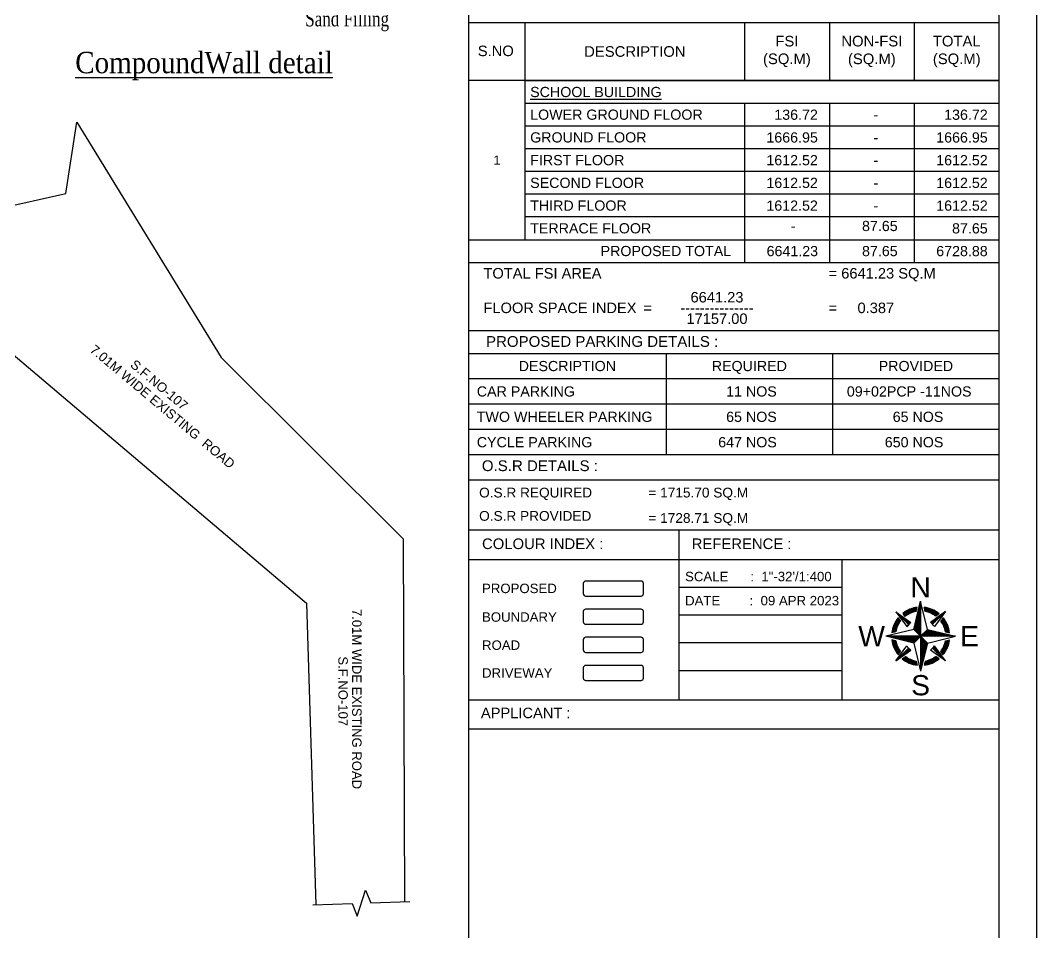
# Model space of a CAD drawing. Header units: metres. Extents: x -1744 to -758, y -4183 to -3914.
# Drawn here: x -1348.3 to -1239.8, y -4104.5 to -4007.1 of the extents above; entities that cross this region are included whole.
import ezdxf
from ezdxf.enums import TextEntityAlignment as Align

# ---------------------------------------------------------------- set-up
doc = ezdxf.new("R2010")
doc.units = ezdxf.units.M
for name, color, linetype in [('FRAME 025', 7, 'Continuous'), ('LIN', 4, 'Continuous'), ('road', 5, 'Continuous'), ('SURVEY NO TEXT', 55, 'Continuous'), ('TEXT', 7, 'Continuous'), ('TEXT NOTES', 200, 'Continuous'), ('WALL', 7, 'Continuous')]:
    doc.layers.add(name, color=color, linetype=linetype)
doc.layers.add('HATCH', color=8, linetype='Continuous', lineweight=25)
doc.styles.add('KK', font='arial.ttf', dxfattribs={"width": 0.75})
doc.styles.add('ROMANS', font='times.ttf')
doc.styles.get("Standard").update_dxf_attribs({"font": 'arial.ttf'})

# ---------------------------------------------------------------- blocks, each defined once
blk = doc.blocks.new('A$C46BB71CF')
at = {"layer": 'LIN', "color": 1, "linetype": 'Continuous', "ltscale": 0.5}
for p, q in [((-0.14, 0.14), (0, 0.713)), ((-0.14, 0.14), (0, 0.713)), ((-0.134, 0.134), (0, 0.68)), ((-0.134, 0.134), (0, 0.68)), ((-0.127, 0.127), (0, 0.648)), ((-0.127, 0.127), (0, 0.648)), ((-0.121, 0.121), (0, 0.615)), ((-0.121, 0.121), (0, 0.615)), ((-0.114, 0.114), (0, 0.582)), ((-0.114, 0.114), (0, 0.582)), ((-0.108, 0.108), (0, 0.549)), ((-0.108, 0.108), (0, 0.549)), ((-0.101, 0.101), (0, 0.517)), ((-0.101, 0.101), (0, 0.517)), ((-0.095, 0.095), (0, 0.484)), ((-0.095, 0.095), (0, 0.484)), ((-0.089, 0.089), (0, 0.451)), ((-0.089, 0.089), (0, 0.451)), ((-0.082, 0.082), (0, 0.419)), ((-0.076, 0.076), (0, 0.386)), ((-0.076, 0.076), (0, 0.386)), ((-0.069, 0.069), (0, 0.353)), ((-0.069, 0.069), (0, 0.353)), ((-0.063, 0.063), (0, 0.32)), ((-0.063, 0.063), (0, 0.32)), ((-0.057, 0.057), (0, 0.288)), ((-0.05, 0.05), (0, 0.255)), ((-0.044, 0.044), (0, 0.222)), ((-0.044, 0.044), (0, 0.222)), ((-0.037, 0.037), (0, 0.19)), ((-0.031, 0.031), (0, 0.157)), ((-0.024, 0.024), (0, 0.124)), ((-0.018, 0.018), (0, 0.091)), ((-0.012, 0.012), (0, 0.059)), ((-0.005, 0.005), (0, 0.026))]:
    blk.add_line(p, q, dxfattribs=at)
blk = doc.blocks.new('A$C12DF7656')
at = {"lineweight": -2}
for p, q in [((-1.84, 2.5), (-1.91, 2.45)), ((-1.91, 2.45), (-1.82, 2.3)), ((-1.78, 2.55), (-1.84, 2.5)), ((-1.82, 2.3), (-1.68, 2.1)), ((-1.72, 2.59), (-1.78, 2.55)), ((-1.65, 2.63), (-1.72, 2.59)), ((-1.59, 2.67), (-1.65, 2.63)), ((-1.52, 2.71), (-1.59, 2.67)), ((-1.45, 2.75), (-1.52, 2.71)), ((-1.38, 2.78), (-1.45, 2.75)), ((-1.31, 2.82), (-1.38, 2.78)), ((-1.24, 2.85), (-1.31, 2.82)), ((-1.17, 2.88), (-1.24, 2.85)), ((-1.09, 2.91), (-1.17, 2.88)), ((-1.02, 2.94), (-1.09, 2.91)), ((-0.94, 2.96), (-1.02, 2.94)), ((-0.87, 2.98), (-0.94, 2.96)), ((-0.79, 3), (-0.87, 2.98)), ((-0.71, 3.02), (-0.79, 3)), ((-0.63, 3.04), (-0.71, 3.02)), ((-0.55, 3.06), (-0.63, 3.04)), ((-0.47, 3.07), (-0.55, 3.06)), ((-0.37, 3.08), (-0.47, 3.07))]:
    blk.add_line(p, q, dxfattribs=at)
at = {"layer": 'FRAME 025', "color": 7, "lineweight": -3}
for p, q in [((-0.73, -0.73), (0.73, 0.73)), ((0.73, -0.73), (-0.73, 0.73))]:
    blk.add_line(p, q, dxfattribs=at)
at = {"layer": 'LIN', "color": 7, "linetype": 'Continuous', "ltscale": 0.5}
for p, q in [((-0.73, 0.73), (0, 3.73)), ((-0.73, 0.73), (0, 3.73)), ((0, 3.73), (0, -3.73)), ((0.73, 0.73), (0, 3.73)), ((0.73, 0.73), (0, 3.73)), ((-2.64, 2.62), (-1.04, 1.47)), ((-2.64, 2.62), (-1.48, 1.03)), ((-1.28, 1.27), (-2.64, 2.62)), ((-2.64, 2.62), (-1.04, 1.47)), ((-2.64, 2.62), (-1.48, 1.03)), ((-1.28, 1.27), (-2.64, 2.62)), ((-2.46, 2.45), (-1.07, 1.44)), ((-2.46, 2.45), (-1.07, 1.44)), ((-2.29, 2.27), (-1.11, 1.42)), ((-2.29, 2.27), (-1.11, 1.42)), ((-0.48, 2.65), (-0.37, 3.08)), ((0.48, 2.65), (0.37, 3.08)), ((2.64, 2.64), (1.04, 1.48)), ((2.64, 2.64), (1.04, 1.48)), ((2.46, 2.46), (1.08, 1.46)), ((2.29, 2.29), (1.11, 1.43)), ((1.28, 1.28), (2.64, 2.64)), ((1.28, 1.28), (2.64, 2.64)), ((2.64, 2.64), (1.48, 1.04)), ((2.64, 2.64), (1.48, 1.04)), ((1.97, 2.41), (1.62, 2.15)), ((-2.41, 1.97), (-2.15, 1.62)), ((-2.11, 2.1), (-1.14, 1.39)), ((-2.11, 2.1), (-1.14, 1.39)), ((-1.94, 1.92), (-1.17, 1.37)), ((-1.94, 1.92), (-1.17, 1.37)), ((-1.77, 1.75), (-1.2, 1.34)), ((-1.77, 1.75), (-1.2, 1.34)), ((-1.59, 1.58), (-1.23, 1.31)), ((-1.59, 1.58), (-1.23, 1.31)), ((2.11, 2.11), (1.14, 1.41)), ((1.94, 1.94), (1.17, 1.38)), ((1.77, 1.77), (1.2, 1.36)), ((1.59, 1.59), (1.23, 1.33)), ((1.42, 1.42), (1.26, 1.3)), ((1.42, 1.42), (1.26, 1.3)), ((2.41, 1.97), (2.15, 1.62)), ((-0.73, 0.73), (-3.73, 0)), ((-0.73, 0.73), (-3.73, 0)), ((-2.65, 0.48), (-3.08, 0.37)), ((0.73, 0.73), (3.73, 0)), ((0.73, 0.73), (3.73, 0)), ((0.73, -0.73), (3.73, 0)), ((0.73, -0.73), (3.73, 0)), ((2.65, 0.48), (3.08, 0.37)), ((2.65, 0.48), (3.08, 0.37)), ((-0.73, -0.73), (-3.73, 0)), ((-0.73, -0.73), (-3.73, 0)), ((-2.65, -0.48), (-3.08, -0.37)), ((-2.64, -2.64), (-1.48, -1.04)), ((-2.64, -2.64), (-1.48, -1.04)), ((-0.73, -0.73), (0, -3.73)), ((-0.73, -0.73), (0, -3.73)), ((0.73, -0.73), (0, -3.73)), ((0.73, -0.73), (0, -3.73)), ((2.46, -2.46), (1.46, -1.08)), ((2.46, -2.46), (1.46, -1.08)), ((2.64, -2.64), (1.48, -1.04)), ((2.64, -2.64), (1.48, -1.04)), ((2.65, -0.48), (3.08, -0.37)), ((2.65, -0.48), (3.08, -0.37)), ((-1.28, -1.28), (-2.64, -2.64)), ((-1.28, -1.28), (-2.64, -2.64)), ((-2.64, -2.64), (-1.04, -1.48)), ((-2.64, -2.64), (-1.04, -1.48)), ((-2.46, -2.46), (-1.08, -1.46)), ((-2.46, -2.46), (-1.08, -1.46)), ((-2.41, -1.97), (-2.15, -1.62)), ((-2.41, -1.97), (-2.15, -1.62)), ((-2.29, -2.29), (-1.11, -1.43)), ((-2.29, -2.29), (-1.11, -1.43)), ((-2.11, -2.11), (-1.14, -1.41)), ((-2.11, -2.11), (-1.14, -1.41)), ((-1.97, -2.41), (-1.62, -2.15)), ((-1.97, -2.41), (-1.62, -2.15)), ((-1.94, -1.94), (-1.17, -1.38)), ((-1.94, -1.94), (-1.17, -1.38)), ((-1.77, -1.77), (-1.2, -1.36)), ((-1.77, -1.77), (-1.2, -1.36)), ((-1.59, -1.59), (-1.23, -1.33)), ((-1.59, -1.59), (-1.23, -1.33)), ((-1.42, -1.42), (-1.26, -1.3)), ((-1.42, -1.42), (-1.26, -1.3)), ((2.64, -2.64), (1.04, -1.48)), ((2.64, -2.64), (1.04, -1.48)), ((1.28, -1.28), (2.64, -2.64)), ((1.28, -1.28), (2.64, -2.64)), ((1.59, -1.59), (1.33, -1.23)), ((1.59, -1.59), (1.33, -1.23)), ((1.77, -1.77), (1.36, -1.2)), ((1.77, -1.77), (1.36, -1.2)), ((1.94, -1.94), (1.38, -1.17)), ((1.94, -1.94), (1.38, -1.17)), ((2.11, -2.11), (1.41, -1.14)), ((2.11, -2.11), (1.41, -1.14)), ((2.29, -2.29), (1.43, -1.11)), ((2.29, -2.29), (1.43, -1.11)), ((1.97, -2.41), (1.62, -2.15)), ((1.97, -2.41), (1.62, -2.15)), ((2.41, -1.97), (2.15, -1.62)), ((2.41, -1.97), (2.15, -1.62)), ((-0.48, -2.65), (-0.37, -3.08)), ((-0.48, -2.65), (-0.37, -3.08)), ((0.48, -2.65), (0.37, -3.08)), ((0.48, -2.65), (0.37, -3.08))]:
    blk.add_line(p, q, dxfattribs=at)
at = {"layer": 'LIN', "color": 1, "linetype": 'Continuous', "ltscale": 0.5}
for p, q in [((-0.7, 0.7), (0, 3.56)), ((-0.7, 0.7), (0, 3.56)), ((-0.67, 0.67), (0, 3.4)), ((-0.67, 0.67), (0, 3.4)), ((0, 3.73), (0, -3.73)), ((-0.64, 0.64), (0, 3.24)), ((-0.64, 0.64), (0, 3.24)), ((-0.6, 0.6), (0, 3.07)), ((-0.6, 0.6), (0, 3.07)), ((-0.57, 0.57), (0, 2.91)), ((-0.57, 0.57), (0, 2.91)), ((-0.54, 0.54), (0, 2.75)), ((-0.54, 0.54), (0, 2.75)), ((-0.51, 0.51), (0, 2.58)), ((-0.51, 0.51), (0, 2.58)), ((-0.48, 0.48), (0, 2.42)), ((-0.48, 0.48), (0, 2.42)), ((-0.44, 0.44), (0, 2.26)), ((-0.44, 0.44), (0, 2.26)), ((-0.41, 0.41), (0, 2.09)), ((-0.41, 0.41), (0, 2.09)), ((-0.38, 0.38), (0, 1.93)), ((-0.38, 0.38), (0, 1.93)), ((-0.35, 0.35), (0, 1.77)), ((-0.35, 0.35), (0, 1.77)), ((-0.31, 0.31), (0, 1.6)), ((-0.31, 0.31), (0, 1.6)), ((-0.28, 0.28), (0, 1.44)), ((-0.28, 0.28), (0, 1.44)), ((-0.25, 0.25), (0, 1.27)), ((-0.22, 0.22), (0, 1.11)), ((3.73, 0), (-3.73, 0)), ((-0.7, -0.7), (-3.56, 0)), ((-0.7, -0.7), (-3.56, 0)), ((-0.64, -0.64), (-3.24, 0)), ((-0.64, -0.64), (-3.24, 0)), ((-0.57, -0.57), (-2.91, 0)), ((-0.57, -0.57), (-2.91, 0)), ((-0.54, -0.54), (-2.75, 0)), ((-0.54, -0.54), (-2.75, 0)), ((-0.48, -0.48), (-2.42, 0)), ((-0.48, -0.48), (-2.42, 0)), ((-0.41, -0.41), (-2.09, 0)), ((-0.35, -0.35), (-1.77, 0)), ((-0.35, -0.35), (-1.77, 0)), ((-0.31, -0.31), (-1.6, 0)), ((-0.31, -0.31), (-1.6, 0)), ((-0.28, -0.28), (-1.44, 0)), ((-0.25, -0.25), (-1.27, 0)), ((-0.19, -0.19), (-0.95, 0)), ((0, 0), (-0.73, 0.73)), ((0, 0), (-0.73, -0.73)), ((-0.12, -0.12), (-0.62, 0)), ((-0.06, -0.06), (-0.29, 0)), ((-0.19, 0.19), (0, 0.95)), ((-0.15, 0.15), (0, 0.78)), ((-0.03, -0.03), (-0.13, 0)), ((-0.12, 0.12), (0, 0.62)), ((-0.09, 0.09), (0, 0.46)), ((-0.06, 0.06), (0, 0.29)), ((-0.03, 0.03), (0, 0.13)), ((0, 0), (0.73, 0.73)), ((0, 0), (0.73, -0.73)), ((-0.67, -0.67), (-3.4, 0)), ((-0.67, -0.67), (-3.4, 0)), ((-0.6, -0.6), (-3.07, 0)), ((-0.6, -0.6), (-3.07, 0)), ((-0.51, -0.51), (-2.58, 0)), ((-0.51, -0.51), (-2.58, 0)), ((-0.44, -0.44), (-2.26, 0)), ((-0.44, -0.44), (-2.26, 0)), ((-0.38, -0.38), (-1.93, 0)), ((-0.38, -0.38), (-1.93, 0)), ((-0.22, -0.22), (-1.11, 0)), ((-0.22, -0.22), (-1.11, 0)), ((-0.15, -0.15), (-0.78, 0)), ((-0.09, -0.09), (-0.46, 0)), ((0.03, -0.03), (0, -0.13)), ((0.06, -0.06), (0, -0.29)), ((0.09, -0.09), (0, -0.46)), ((0.12, -0.12), (0, -0.62)), ((0.15, -0.15), (0, -0.78)), ((0.19, -0.19), (0, -0.95)), ((0.19, -0.19), (0, -0.95)), ((0.22, -0.22), (0, -1.11)), ((0.22, -0.22), (0, -1.11)), ((0.25, -0.25), (0, -1.27)), ((0.25, -0.25), (0, -1.27)), ((0.28, -0.28), (0, -1.44)), ((0.28, -0.28), (0, -1.44)), ((0.31, -0.31), (0, -1.6)), ((0.31, -0.31), (0, -1.6)), ((0.35, -0.35), (0, -1.77)), ((0.35, -0.35), (0, -1.77)), ((0.38, -0.38), (0, -1.93)), ((0.38, -0.38), (0, -1.93)), ((0.41, -0.41), (0, -2.09)), ((0.41, -0.41), (0, -2.09)), ((0.44, -0.44), (0, -2.26)), ((0.44, -0.44), (0, -2.26)), ((0.48, -0.48), (0, -2.42)), ((0.48, -0.48), (0, -2.42)), ((0.51, -0.51), (0, -2.58)), ((0.51, -0.51), (0, -2.58)), ((0.54, -0.54), (0, -2.75)), ((0.54, -0.54), (0, -2.75)), ((0.57, -0.57), (0, -2.91)), ((0.57, -0.57), (0, -2.91)), ((0.6, -0.6), (0, -3.07)), ((0.6, -0.6), (0, -3.07)), ((0.64, -0.64), (0, -3.24)), ((0.64, -0.64), (0, -3.24)), ((0.67, -0.67), (0, -3.4)), ((0.67, -0.67), (0, -3.4)), ((0.7, -0.7), (0, -3.56)), ((0.7, -0.7), (0, -3.56))]:
    blk.add_line(p, q, dxfattribs=at)
at = {"layer": 'LIN', "color": 7, "ltscale": 0.5}
blk.add_line((0, 3.73), (0, -3.73), dxfattribs=at)
at = {"layer": 'LIN', "color": 7, "linetype": 'Continuous'}
for p, q in [((-1.91, 2.45), (-1.82, 2.3)), ((-1.84, 2.5), (-1.64, 2.14)), ((-1.78, 2.55), (-1.57, 2.19)), ((-1.72, 2.59), (-1.51, 2.23)), ((-1.65, 2.63), (-1.44, 2.27)), ((-1.59, 2.67), (-1.38, 2.31)), ((-1.52, 2.71), (-1.31, 2.35)), ((-1.45, 2.75), (-1.24, 2.39)), ((-1.38, 2.78), (-1.17, 2.42)), ((-1.38, 2.78), (-1.17, 2.42)), ((-1.31, 2.82), (-1.1, 2.46)), ((-1.31, 2.82), (-1.1, 2.46)), ((-1.24, 2.85), (-1.03, 2.49)), ((-1.24, 2.85), (-1.03, 2.49)), ((-1.17, 2.88), (-0.96, 2.52)), ((-1.09, 2.91), (-0.88, 2.54)), ((-1.02, 2.94), (-0.81, 2.57)), ((-1.02, 2.94), (-0.81, 2.57)), ((-0.94, 2.96), (-0.73, 2.59)), ((-0.94, 2.96), (-0.73, 2.59)), ((-0.87, 2.98), (-0.65, 2.61)), ((-0.79, 3), (-0.57, 2.63)), ((-0.71, 3.02), (-0.49, 2.65)), ((-0.63, 3.04), (-0.46, 2.74)), ((-0.55, 3.06), (-0.43, 2.85)), ((-0.47, 3.07), (-0.4, 2.95)), ((-0.39, 3.08), (-0.38, 3.06)), ((0.4, 2.96), (0.59, 2.63)), ((0.42, 3.08), (0.7, 2.6)), ((0.42, 3.08), (0.7, 2.6)), ((0.47, 2.69), (0.49, 2.65)), ((0.52, 3.06), (0.81, 2.57)), ((0.52, 3.06), (0.81, 2.57)), ((0.62, 3.04), (0.92, 2.53)), ((0.72, 3.02), (1.03, 2.49)), ((0.83, 2.99), (1.15, 2.43)), ((0.94, 2.96), (1.28, 2.37)), ((1.05, 2.92), (1.42, 2.29)), ((1.05, 2.92), (1.42, 2.29)), ((1.16, 2.88), (1.56, 2.19)), ((1.16, 2.88), (1.56, 2.19)), ((1.28, 2.83), (1.66, 2.18)), ((1.28, 2.83), (1.66, 2.18)), ((1.41, 2.77), (1.72, 2.23)), ((1.41, 2.77), (1.72, 2.23)), ((1.54, 2.7), (1.78, 2.27)), ((1.68, 2.62), (1.85, 2.32)), ((1.82, 2.52), (1.91, 2.37)), ((-2.91, 1.09), (-2.63, 0.59)), ((-2.88, 1.18), (-2.6, 0.7)), ((-2.84, 1.27), (-2.57, 0.8)), ((-2.8, 1.35), (-2.54, 0.9)), ((-2.8, 1.35), (-2.54, 0.9)), ((-2.76, 1.44), (-2.5, 1)), ((-2.76, 1.44), (-2.5, 1)), ((-2.71, 1.52), (-2.46, 1.09)), ((-2.71, 1.52), (-2.46, 1.09)), ((-2.67, 1.59), (-2.42, 1.17)), ((-2.67, 1.59), (-2.42, 1.17)), ((-2.62, 1.67), (-2.38, 1.26)), ((-2.62, 1.67), (-2.38, 1.26)), ((-2.57, 1.74), (-2.34, 1.34)), ((-2.52, 1.81), (-2.29, 1.41)), ((-2.47, 1.88), (-2.25, 1.49)), ((-2.42, 1.95), (-2.2, 1.56)), ((2.16, 1.62), (2.2, 1.55)), ((2.21, 1.69), (2.95, 0.4)), ((2.21, 1.69), (2.95, 0.4)), ((2.26, 1.76), (3.06, 0.38)), ((2.26, 1.76), (3.06, 0.38)), ((2.31, 1.83), (3.06, 0.53)), ((2.31, 1.83), (3.06, 0.53)), ((2.36, 1.9), (3.01, 0.77)), ((2.36, 1.9), (3.01, 0.77)), ((2.42, 1.95), (2.9, 1.12)), ((2.42, 1.95), (2.9, 1.12)), ((2.44, 1.13), (2.85, 0.43)), ((2.44, 1.13), (2.85, 0.43)), ((-3.08, 0.44), (-3.04, 0.38)), ((-3.06, 0.56), (-2.96, 0.4)), ((-3.03, 0.67), (-2.89, 0.42)), ((-3.01, 0.78), (-2.81, 0.44)), ((-2.98, 0.89), (-2.73, 0.46)), ((-2.95, 0.99), (-2.65, 0.48)), ((2.6, 0.71), (2.75, 0.45)), ((2.6, 0.71), (2.75, 0.45)), ((-3.06, -0.51), (-2.31, -1.83)), ((-3.06, -0.51), (-2.31, -1.83)), ((-3.05, -0.38), (-2.26, -1.76)), ((-3.05, -0.38), (-2.26, -1.76)), ((-3.01, -0.76), (-2.36, -1.9)), ((-3.01, -0.76), (-2.36, -1.9)), ((-2.95, -0.4), (-2.21, -1.69)), ((-2.95, -0.4), (-2.21, -1.69)), ((-2.84, -0.43), (-2.46, -1.09)), ((-2.84, -0.43), (-2.46, -1.09)), ((-2.74, -0.45), (-2.6, -0.69)), ((2.47, -1.08), (2.71, -1.51)), ((2.47, -1.08), (2.71, -1.51)), ((2.5, -0.99), (2.76, -1.43)), ((2.5, -0.99), (2.76, -1.43)), ((2.54, -0.9), (2.8, -1.35)), ((2.54, -0.9), (2.8, -1.35)), ((2.57, -0.8), (2.84, -1.26)), ((2.57, -0.8), (2.84, -1.26)), ((2.6, -0.7), (2.88, -1.17)), ((2.63, -0.59), (2.91, -1.08)), ((2.63, -0.59), (2.91, -1.08)), ((2.65, -0.48), (2.95, -0.98)), ((2.65, -0.48), (2.95, -0.98)), ((2.73, -0.46), (2.98, -0.88)), ((2.73, -0.46), (2.98, -0.88)), ((2.81, -0.44), (3.01, -0.78)), ((2.81, -0.44), (3.01, -0.78)), ((2.89, -0.42), (3.03, -0.67)), ((2.89, -0.42), (3.03, -0.67)), ((2.97, -0.4), (3.06, -0.55)), ((2.97, -0.4), (3.06, -0.55)), ((3.05, -0.38), (3.08, -0.43)), ((3.05, -0.38), (3.08, -0.43)), ((-2.91, -1.1), (-2.41, -1.96)), ((-2.91, -1.1), (-2.41, -1.96)), ((-2.18, -1.59), (-2.16, -1.62)), ((-2.18, -1.59), (-2.16, -1.62)), ((2.2, -1.55), (2.42, -1.94)), ((2.2, -1.55), (2.42, -1.94)), ((2.25, -1.48), (2.48, -1.88)), ((2.25, -1.48), (2.48, -1.88)), ((2.3, -1.41), (2.53, -1.81)), ((2.3, -1.41), (2.53, -1.81)), ((2.34, -1.33), (2.58, -1.74)), ((2.34, -1.33), (2.58, -1.74)), ((2.38, -1.25), (2.62, -1.67)), ((2.38, -1.25), (2.62, -1.67)), ((2.43, -1.17), (2.67, -1.59)), ((2.43, -1.17), (2.67, -1.59)), ((-1.91, -2.36), (-1.82, -2.52)), ((-1.91, -2.36), (-1.82, -2.52)), ((-1.84, -2.32), (-1.67, -2.62)), ((-1.84, -2.32), (-1.67, -2.62)), ((-1.78, -2.27), (-1.53, -2.7)), ((-1.78, -2.27), (-1.53, -2.7)), ((-1.72, -2.23), (-1.4, -2.77)), ((-1.72, -2.23), (-1.4, -2.77)), ((-1.65, -2.18), (-1.28, -2.83)), ((-1.65, -2.18), (-1.28, -2.83)), ((-1.55, -2.2), (-1.16, -2.88)), ((-1.55, -2.2), (-1.16, -2.88)), ((-1.41, -2.3), (-1.04, -2.93)), ((-1.41, -2.3), (-1.04, -2.93)), ((-1.27, -2.37), (-0.93, -2.96)), ((-1.27, -2.37), (-0.93, -2.96)), ((-1.15, -2.44), (-0.82, -3)), ((-1.15, -2.44), (-0.82, -3)), ((-1.03, -2.49), (-0.72, -3.02)), ((-1.03, -2.49), (-0.72, -3.02)), ((-0.91, -2.53), (-0.62, -3.05)), ((-0.91, -2.53), (-0.62, -3.05)), ((-0.8, -2.57), (-0.52, -3.06)), ((-0.8, -2.57), (-0.52, -3.06)), ((-0.69, -2.6), (-0.42, -3.08)), ((-0.69, -2.6), (-0.42, -3.08)), ((-0.59, -2.63), (-0.4, -2.95)), ((-0.59, -2.63), (-0.4, -2.95)), ((-0.49, -2.65), (-0.47, -2.68)), ((-0.49, -2.65), (-0.47, -2.68)), ((0.38, -3.06), (0.39, -3.08)), ((0.38, -3.06), (0.39, -3.08)), ((0.4, -2.95), (0.47, -3.07)), ((0.4, -2.95), (0.47, -3.07)), ((0.43, -2.84), (0.56, -3.06)), ((0.43, -2.84), (0.56, -3.06)), ((0.46, -2.73), (0.64, -3.04)), ((0.46, -2.73), (0.64, -3.04)), ((0.5, -2.65), (0.72, -3.02)), ((0.5, -2.65), (0.72, -3.02)), ((0.58, -2.63), (0.79, -3)), ((0.58, -2.63), (0.79, -3)), ((0.66, -2.61), (0.87, -2.98)), ((0.66, -2.61), (0.87, -2.98)), ((0.74, -2.59), (0.95, -2.96)), ((0.74, -2.59), (0.95, -2.96)), ((0.81, -2.57), (1.02, -2.93)), ((0.81, -2.57), (1.02, -2.93)), ((0.89, -2.54), (1.1, -2.91)), ((0.89, -2.54), (1.1, -2.91)), ((0.96, -2.52), (1.17, -2.88)), ((0.96, -2.52), (1.17, -2.88)), ((1.03, -2.49), (1.24, -2.85)), ((1.03, -2.49), (1.24, -2.85)), ((1.11, -2.46), (1.31, -2.82)), ((1.11, -2.46), (1.31, -2.82)), ((1.18, -2.42), (1.38, -2.78)), ((1.18, -2.42), (1.38, -2.78)), ((1.25, -2.39), (1.45, -2.75)), ((1.25, -2.39), (1.45, -2.75)), ((1.31, -2.35), (1.52, -2.71)), ((1.31, -2.35), (1.52, -2.71)), ((1.38, -2.31), (1.59, -2.67)), ((1.38, -2.31), (1.59, -2.67)), ((1.45, -2.27), (1.66, -2.63)), ((1.45, -2.27), (1.66, -2.63)), ((1.51, -2.23), (1.72, -2.59)), ((1.51, -2.23), (1.72, -2.59)), ((1.58, -2.18), (1.78, -2.54)), ((1.58, -2.18), (1.78, -2.54)), ((1.67, -2.19), (1.85, -2.5)), ((1.67, -2.19), (1.85, -2.5)), ((1.83, -2.31), (1.91, -2.45)), ((1.83, -2.31), (1.91, -2.45))]:
    blk.add_line(p, q, dxfattribs=at)
at = {"layer": 'LIN', "color": 7, "linetype": 'Continuous', "ltscale": 0.5}
for centre, radius, start, end in [((0, 0), 2.69, 100.1986, 128.7229), ((0, 0), 3.11, 50.7567, 83.1506), ((0, 0), 3.11, 50.7567, 83.1506), ((0, 0), 2.69, 53.1061, 79.8014), ((0, 0), 3.11, 140.7567, 173.1506), ((0, 0), 3.11, 140.7567, 173.1506), ((0, 0), 2.69, 143.1061, 169.8014), ((0, 0), 2.69, 143.1061, 169.8014), ((-2.52, 2.51), 1.81, 305.1291, 324.8709), ((-2.52, 2.51), 1.81, 305.1291, 324.8709), ((0, -0.02), 1.81, 125.1291, 144.8709), ((0, -0.02), 1.81, 125.1291, 144.8709), ((0, 0), 1.81, 35.1291, 54.8709), ((0, 0), 1.81, 35.1291, 54.8709), ((0, 0), 2.69, 10.1986, 36.8939), ((0, 0), 2.69, 10.1986, 36.8939), ((0, 0), 3.11, 6.8494, 39.2433), ((0, 0), 3.11, 6.8494, 39.2433), ((0, 0), 3.11, 186.8494, 219.2433), ((0, 0), 3.11, 186.8494, 219.2433), ((0, 0), 2.69, 190.1986, 216.8939), ((0, 0), 2.69, 190.1986, 216.8939), ((0, 0), 1.81, 215.1291, 234.8709), ((0, 0), 1.81, 215.1291, 234.8709), ((0, 0), 1.81, 305.1291, 324.8709), ((0, 0), 1.81, 305.1291, 324.8709), ((0, 0), 2.69, 323.1061, 349.8014), ((0, 0), 2.69, 323.1061, 349.8014), ((0, 0), 3.11, 320.7567, 353.1506), ((0, 0), 3.11, 320.7567, 353.1506), ((0, 0), 2.69, 233.1061, 259.8014), ((0, 0), 2.69, 233.1061, 259.8014), ((0, 0), 2.69, 280.1986, 306.8939), ((0, 0), 2.69, 280.1986, 306.8939), ((0, 0), 3.11, 230.7567, 263.1506), ((0, 0), 3.11, 230.7567, 263.1506), ((0, 0), 3.11, 276.8494, 309.2433), ((0, 0), 3.11, 276.8494, 309.2433)]:
    blk.add_arc(centre, radius, start, end, dxfattribs=at)
at = {"layer": 'TEXT', "color": 3, "xscale": 5, "yscale": 5, "zscale": 5}
for rotation in [89.99999999986495, 270]:
    blk.add_blockref('A$C46BB71CF', (0, 0), dxfattribs=dict(at, rotation=rotation))
for s, p in [('N', (0, 5.23)), ('W', (-5.23, 0)), ('E', (5.23, 0)), ('S', (0, -5.23))]:
    blk.add_text(s, height=2.16).set_placement(p, align=Align.MIDDLE_CENTER)
blk = doc.blocks.new('com src')
at = {"layer": 'TEXT', "style": 'ROMANS', "width": 0.75}
blk.add_text('Sand Filling', height=23.5224, dxfattribs=at).set_placement((240.62, -492.842))
at = {"layer": 'TEXT', "linetype": 'Continuous', "style": 'ROMANS', "width": 0.9}
blk.add_text('%%UCompoundWall detail', height=33.39953, dxfattribs=at).set_placement((-118.488, -566.033))
blk = doc.blocks.new('A$C1C9B1590')
for p, q in [((305.08, 228), (305.08, 4)), ((305.08, 175.664), (361.732, 175.664)), ((311.125, 152.463), (311.125, 175.664)), ((334.527, 175.664), (334.527, 169.458)), ((343.595, 175.664), (343.595, 169.458)), ((352.664, 175.664), (352.664, 169.458)), ((361.732, 169.458), (305.08, 169.458)), ((311.125, 169.458), (361.732, 169.458)), ((361.732, 167.03), (311.125, 167.03)), ((334.527, 167.03), (334.527, 150.035)), ((343.595, 167.03), (343.595, 150.035)), ((352.664, 167.03), (352.664, 150.035)), ((361.732, 164.602), (311.125, 164.602)), ((361.732, 162.174), (311.125, 162.174)), ((361.732, 159.746), (311.125, 159.746)), ((361.732, 157.318), (311.125, 157.318)), ((361.732, 154.891), (311.125, 154.891)), ((361.732, 154.891), (311.125, 154.891)), ((305.08, 152.463), (361.732, 152.463)), ((305.08, 150.035), (361.732, 150.035)), ((305.08, 142.751), (361.732, 142.751)), ((305.08, 140.323), (361.732, 140.323)), ((305.08, 121.457), (361.732, 121.457)), ((327.506, 121.457), (327.506, 103.309)), ((305.08, 118.312), (361.732, 118.312)), ((344.946, 103.309), (344.946, 118.312)), ((305.08, 103.309), (361.732, 103.309)), ((305.08, 100.206), (361.732, 100.206))]:
    blk.add_line(p, q)
at = {"color": 0}
for p, q in [((326.158, 140.323), (326.158, 129.478)), ((343.945, 140.323), (343.945, 129.478)), ((361.732, 137.612), (305.08, 137.612)), ((361.732, 134.901), (305.08, 134.901)), ((361.732, 132.19), (305.08, 132.19)), ((361.732, 129.478), (305.08, 129.478)), ((361.732, 126.767), (305.08, 126.767))]:
    blk.add_line(p, q, dxfattribs=at)
at = {"color": 8}
for p, q in [((327.506, 115.348), (344.946, 115.348)), ((327.506, 112.383), (344.946, 112.383)), ((327.506, 109.418), (344.946, 109.418)), ((327.506, 109.418), (344.946, 109.418)), ((327.506, 106.454), (344.946, 106.454))]:
    blk.add_line(p, q, dxfattribs=at)
at = {"color": 1}
blk.add_lwpolyline([(365.732, 0), (365.732, 232), (0, 232), (0, 0)], close=True, dxfattribs=at)
blk.add_lwpolyline([(361.732, 4), (361.732, 228), (4, 228), (4, 4)], close=True)
for points in [[(317.573, 114.391), (323.491, 114.391, 0.4142136), (323.739, 114.64), (323.739, 115.751, 0.4142136), (323.491, 116), (317.573, 116, 0.4142136), (317.324, 115.751), (317.324, 114.64, 0.4142136)], [(317.573, 111.387), (323.491, 111.387, 0.4142136), (323.739, 111.635), (323.739, 112.746, 0.4142136), (323.491, 112.995), (317.573, 112.995, 0.4142136), (317.324, 112.746), (317.324, 111.635, 0.4142136)], [(317.573, 108.382), (323.491, 108.382, 0.4142136), (323.739, 108.63), (323.739, 109.741, 0.4142136), (323.491, 109.99), (317.573, 109.99, 0.4142136), (317.324, 109.741), (317.324, 108.63, 0.4142136)], [(317.573, 105.377), (323.491, 105.377, 0.4142136), (323.739, 105.626), (323.739, 106.737, 0.4142136), (323.491, 106.985), (317.573, 106.985, 0.4142136), (317.324, 106.737), (317.324, 105.626, 0.4142136)]]:
    blk.add_lwpolyline(points, format="xyb", close=True)
blk.add_lwpolyline([(288.45, 81.413), (292.626, 81.551), (293.171, 80.194), (294.08, 82.973), (294.625, 81.617), (298.801, 81.754)])
at = {"layer": 'road', "ltscale": 5}
for p, q in [((262.084, 157.386), (263.242, 165.033)), ((263.242, 165.033), (278.636, 139.865)), ((246.957, 154.043), (262.084, 157.386)), ((278.636, 139.865), (298.103, 120.501)), ((298.103, 120.501), (298.216, 81.735)), ((287.758, 113.626), (288.765, 81.424))]:
    blk.add_line(p, q, dxfattribs=at)
blk.add_lwpolyline([(248.226, 147.159), (287.758, 113.626)], dxfattribs=at)
blk.add_blockref('A$C12DF7656', (353.339, 110.103))
at = {"layer": 'HATCH', "color": 1, "xscale": 0.0683846454916549, "yscale": 0.0683846454916549, "zscale": 0.0683846454916549}
blk.add_blockref('com src', (271.172, 208.957), dxfattribs=at)
at = {"layer": 'SURVEY NO TEXT', "style": 'KK'}
for rotation, p in [(320, (268.862, 138.971)), (270, (291.171, 107.951))]:
    blk.add_text('S.F.NO-107', height=1, rotation=rotation, dxfattribs=at).set_placement(p)
at = {"layer": 'TEXT', "style": 'KK'}
for s, height, p in [('%%USCHOOL BUILDING', 1.08897, (311.649, 168.244)), (' PROPOSED PARKING DETAILS :', 1.14912, (306.489, 141.591)), ('CAR PARKING', 1.08897, (305.949, 136.256)), ('TWO WHEELER PARKING', 1.08897, (305.949, 133.545)), ('CYCLE PARKING', 1.08897, (305.949, 130.834)), ('O.S.R DETAILS :', 1.14912, (306.489, 128.318))]:
    blk.add_text(s, height=height, dxfattribs=at).set_placement(p, align=Align.MIDDLE_LEFT)
for s, height, p in [('LOWER GROUND FLOOR', 1.08897, (311.649, 165.277)), ('GROUND FLOOR', 1.08897, (311.649, 162.849)), ('FIRST FLOOR', 1.08897, (311.649, 160.421)), ('SECOND FLOOR', 1.08897, (311.649, 157.993)), ('THIRD FLOOR', 1.08897, (311.649, 155.565)), ('TERRACE FLOOR', 1.08897, (311.649, 153.138)), ('TOTAL FSI AREA', 1.12001, (306.659, 148.316)), ('= 6641.23 SQ.M', 1.12001, (343.515, 148.316)), ('FLOOR SPACE INDEX', 1.12001, (306.659, 144.622)), ('=     0.387', 1.12001, (343.515, 144.622)), ('=', 1.12, (323.741, 144.622)), ('---------------', 1.12001, (327.68, 144.622)), ('O.S.R REQUIRED', 1.04298, (306.198, 124.927)), ('= 1715.70 SQ.M', 1.04298, (324.275, 124.927)), ('O.S.R PROVIDED', 1.04298, (306.198, 122.437)), ('= 1728.71 SQ.M', 1.04298, (324.275, 122.213)), ('COLOUR INDEX :', 1.13495, (306.508, 119.415)), ('REFERENCE :', 1.13495, (328.895, 119.415)), ('SCALE      :  1"-32\'/1:400', 1.00884, (328.188, 115.978)), ('PROPOSED', 1.0088, (306.508, 114.71)), ('DATE        :  09 APR 2023', 1.00884, (328.188, 113.401)), ('BOUNDARY', 1.0088, (306.508, 111.652)), ('ROAD', 1.0088, (306.508, 108.647)), ('DRIVEWAY', 1.0088, (306.508, 105.681)), ('APPLICANT :', 1.12001, (306.388, 101.351))]:
    blk.add_text(s, height=height, dxfattribs=at).set_placement(p)
for s, height, p in [('136.72', 1.089, (342.369, 165.816)), ('136.72', 1.089, (360.505, 165.816)), ('-', 1.089, (348.81, 165.816)), ('1666.95', 1.089, (342.369, 163.388)), ('1666.95', 1.089, (360.505, 163.388)), ('-', 1.089, (348.81, 163.388)), ('1612.52', 1.089, (342.369, 160.96)), ('-', 1.089, (348.81, 160.96)), ('1612.52', 1.089, (360.505, 160.96)), ('1612.52', 1.089, (342.369, 158.532)), ('-', 1.089, (348.81, 158.532)), ('1612.52', 1.089, (360.505, 158.532)), ('1612.52', 1.089, (342.369, 156.105)), ('1612.52', 1.089, (360.505, 156.105)), ('-', 1.089, (348.81, 156.105)), ('87.65', 1.089, (350.89, 153.929)), ('87.65', 1.089, (360.505, 153.677)), ('-', 1.089, (339.981, 153.929)), ('6641.23', 1.089, (342.392, 151.249)), ('87.65', 1.089, (350.89, 151.249)), ('6728.88', 1.089, (360.505, 151.249)), ('11 NOS', 1.089, (337.984, 136.256)), ('09+02PCP -11NOS', 1.08897, (358.779, 136.256)), ('65 NOS', 1.089, (337.984, 133.545)), ('65 NOS', 1.089, (355.77, 133.545)), ('647 NOS', 1.089, (337.984, 130.834)), ('650 NOS', 1.089, (355.77, 130.834))]:
    blk.add_text(s, height=height, dxfattribs=at).set_placement(p, align=Align.MIDDLE_RIGHT)
for s, height, p in [('1', 0.996, (308.103, 160.96)), ('6641.23', 1.12, (331.597, 146.319)), ('17157.00', 1.12, (331.597, 144.028)), ('DESCRIPTION', 1.08897, (315.619, 138.968)), ('REQUIRED', 1.089, (335.052, 138.968)), ('PROVIDED', 1.089, (352.839, 138.968))]:
    blk.add_text(s, height=height, dxfattribs=at).set_placement(p, align=Align.MIDDLE_CENTER)
blk.add_text(' PROPOSED TOTAL ', height=1.08897, dxfattribs=at).set_placement((333.537, 150.71), align=Align.RIGHT)
at = {"layer": 'TEXT', "attachment_point": 5, "style": 'KK'}
for s, width, insert, char_height in [('{\\W1;FSI\\P(SQ.M)}', 3.62232, (339.061, 172.561), 1.134), ('{\\W1;NON-FSI\\P(SQ.M)}', 3.62232, (348.13, 172.561), 1.134), ('{\\W1;TOTAL\\P(SQ.M)}', 3.62232, (357.198, 172.561), 1.134), ('{\\W1;S.NO}', 3.62232, (307.978, 172.628), 1.1262), ('{\\W1;DESCRIPTION}', 15.93556, (322.826, 172.561), 1.134)]:
    blk.add_mtext_dynamic_manual_height_columns(s, width=width, gutter_width=1, heights=[0], dxfattribs=dict(at, insert=insert, char_height=char_height))
at = {"layer": 'TEXT NOTES'}
blk.add_text(' 7.01M WIDE EXISTING  ROAD', height=1, rotation=320, dxfattribs=at).set_placement((264.252, 140.809))
at = {"layer": 'TEXT NOTES', "insert": (293.641, 113.407), "char_height": 1, "width": 74.19975, "attachment_point": 1, "rotation": 270}
blk.add_mtext(' 7.01M WIDE EXISTING ROAD', dxfattribs=at)

msp = doc.modelspace()

# ---------------------------------------------------------------- block references
at = {"layer": 'WALL'}
msp.add_blockref('A$C1C9B1590', (-1605.48862, -4182.96317), dxfattribs=at)

doc.saveas('drawing.dxf')
